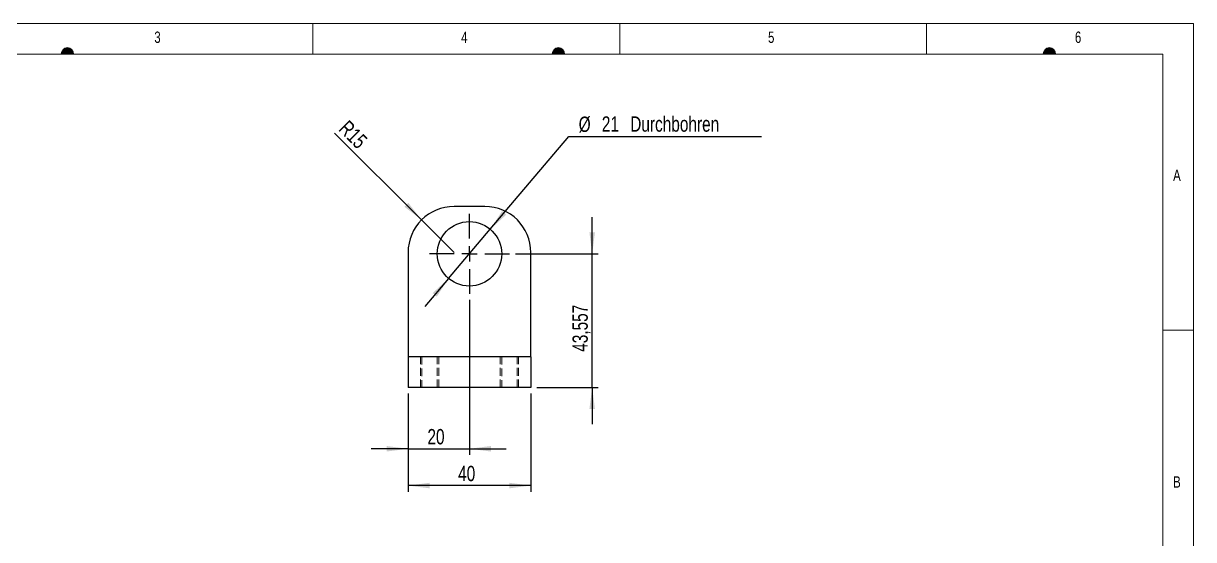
# Model space of a CAD drawing. Header units: millimetres. Extents: x 10 to 584, y 10 to 410.
# Drawn here: x 202.7 to 584, y 241.7 to 410 of the extents above; entities that cross this region are included whole.
import ezdxf

# ---------------------------------------------------------------- set-up
doc = ezdxf.new("R2010")
doc.units = ezdxf.units.MM
doc.header["$LTSCALE"] = 2
doc.linetypes.add('HIDDEN', pattern=[1.905, 1.27, -0.635])
doc.layers.add('SLD-0', color=7, linetype='Continuous')
doc.styles.add('SLDTEXTSTYLE0', font='TXT', dxfattribs={"width": 0.75})
doc.dimstyles.new('SLDDIMSTYLE0', dxfattribs={"dimtxt": 5, "dimasz": 7, "dimexe": 0, "dimexo": 0.0625, "dimgap": 1.25, "dimtad": 1, "dimdec": 3, "dimrnd": 1e-09, "dimzin": 12, "dimdsep": 46, "dimtxsty": 'SLDTEXTSTYLE0', "dimsah": 1, "dimcen": 0.09, "dimadec": 0, "dimazin": 3, "dimtfac": 1, "dimtdec": 3, "dimtofl": 0, "dimtmove": 0, "dimatfit": 3, "dimfxl": 1, "dimfrac": 2, "dimtolj": 1, "dimtzin": 12, "dimarcsym": 0})
doc.dimstyles.new('SLDDIMSTYLE1', dxfattribs={"dimtxt": 5, "dimasz": 7, "dimexe": 0, "dimexo": 0.0625, "dimgap": 1.25, "dimtad": 1, "dimdec": 3, "dimrnd": 1e-09, "dimzin": 12, "dimdsep": 46, "dimtxsty": 'SLDTEXTSTYLE0', "dimsah": 1, "dimcen": 0.09, "dimadec": 0, "dimazin": 3, "dimtfac": 1, "dimtdec": 3, "dimtmove": 0, "dimatfit": 0, "dimfxl": 1, "dimfrac": 2, "dimtolj": 1, "dimtzin": 12, "dimarcsym": 0})
doc.dimstyles.new('SLDDIMSTYLE2', dxfattribs={"dimtxt": 5, "dimasz": 7, "dimexe": 0, "dimexo": 0.0625, "dimgap": 1.25, "dimtad": 1, "dimdec": 3, "dimrnd": 1e-09, "dimzin": 12, "dimdsep": 46, "dimtxsty": 'SLDTEXTSTYLE0', "dimsah": 1, "dimcen": 0, "dimadec": 0, "dimazin": 3, "dimtfac": 1, "dimtdec": 3, "dimtofl": 0, "dimtmove": 0, "dimatfit": 3, "dimfxl": 1, "dimfrac": 2, "dimtolj": 1, "dimtzin": 12, "dimarcsym": 0})
doc.dimstyles.new('SLDDIMSTYLE3', dxfattribs={"dimtxt": 5, "dimasz": 7, "dimexe": 0, "dimexo": 0.0625, "dimgap": 1.25, "dimtad": 0, "dimtih": 1, "dimtoh": 1, "dimdec": 3, "dimrnd": 1e-09, "dimzin": 12, "dimdsep": 46, "dimtxsty": 'SLDTEXTSTYLE0', "dimsah": 1, "dimcen": 0, "dimadec": 0, "dimazin": 3, "dimtfac": 1, "dimtdec": 3, "dimtmove": 0, "dimatfit": 3, "dimfxl": 1, "dimfrac": 2, "dimtolj": 1, "dimtzin": 12, "dimarcsym": 0})

# ---------------------------------------------------------------- blocks, each defined once
blk = doc.blocks.new('_D_4')
at = {"layer": 'SLD-0'}
for q in [(304.09, 374.24), (343.02, 335.31)]:
    blk.add_line((332.41, 345.92), q, dxfattribs=at)
blk.add_solid([(332.41, 345.92), (328.1, 351.5), (326.83, 350.23)], dxfattribs=at)
at = {"layer": 'SLD-0', "insert": (308.64, 378.79), "char_height": 5, "attachment_point": 1, "rotation": 315, "style": 'SLDTEXTSTYLE0'}
blk.add_mtext('R15', dxfattribs=at)
blk = doc.blocks.new('_D_5')
at = {"layer": 'SLD-0'}
for p, q in [((328.02, 289.31), (328.02, 257.31)), ((368.02, 289.31), (368.02, 257.31)), ((368.02, 259.31), (328.02, 259.31))]:
    blk.add_line(p, q, dxfattribs=at)
for points in [[(328.02, 259.31), (335.02, 258.41), (335.02, 260.21)], [(368.02, 259.31), (361.02, 260.21), (361.02, 258.41)]]:
    blk.add_solid(points, dxfattribs=at)
at = {"layer": 'SLD-0', "insert": (344.33, 265.75), "char_height": 5, "attachment_point": 1, "style": 'SLDTEXTSTYLE0'}
blk.add_mtext('40', dxfattribs=at)
blk = doc.blocks.new('_D_6')
at = {"layer": 'SLD-0'}
for p, q in [((348.02, 319.87), (348.02, 269.31)), ((328.02, 289.31), (328.02, 269.31)), ((328.02, 271.31), (316.02, 271.31)), ((328.02, 271.31), (348.02, 271.31)), ((348.02, 271.31), (360.02, 271.31))]:
    blk.add_line(p, q, dxfattribs=at)
for points in [[(328.02, 271.31), (321.02, 272.21), (321.02, 270.41)], [(348.02, 271.31), (355.02, 270.41), (355.02, 272.21)]]:
    blk.add_solid(points, dxfattribs=at)
at = {"layer": 'SLD-0', "insert": (334.33, 277.75), "char_height": 5, "attachment_point": 1, "style": 'SLDTEXTSTYLE0'}
blk.add_mtext('20', dxfattribs=at)
blk = doc.blocks.new('_D_7')
at = {"layer": 'SLD-0'}
for p, q in [((388.02, 334.87), (388.02, 346.87)), ((363.02, 334.87), (390.02, 334.87)), ((388.02, 291.31), (388.02, 334.87)), ((370.02, 291.31), (390.02, 291.31)), ((388.02, 291.31), (388.02, 279.31))]:
    blk.add_line(p, q, dxfattribs=at)
for points in [[(388.02, 334.87), (388.92, 341.87), (387.12, 341.87)], [(388.02, 291.31), (387.12, 284.31), (388.92, 284.31)]]:
    blk.add_solid(points, dxfattribs=at)
at = {"layer": 'SLD-0', "insert": (381.58, 302.93), "char_height": 5, "attachment_point": 1, "rotation": 90, "style": 'SLDTEXTSTYLE0'}
blk.add_mtext('43,557', dxfattribs=at)
blk = doc.blocks.new('_D_8')
at = {"layer": 'SLD-0'}
for p, q in [((354.81, 342.88), (380.44, 373.17)), ((380.44, 373.17), (443.17, 373.17)), ((341.24, 326.85), (354.81, 342.88)), ((341.24, 326.85), (333.48, 317.69))]:
    blk.add_line(p, q, dxfattribs=at)
for points in [[(354.81, 342.88), (360.02, 347.64), (358.64, 348.8)], [(341.24, 326.85), (336.03, 322.09), (337.4, 320.93)]]:
    blk.add_solid(points, dxfattribs=at)
at = {"layer": 'SLD-0', "char_height": 5, "attachment_point": 1, "style": 'SLDTEXTSTYLE0'}
for s, insert in [('%%c', (383.62, 379.61)), ('21', (391.16, 379.69)), ('Durchbohren', (400.42, 379.69))]:
    blk.add_mtext(s, dxfattribs=dict(at, insert=insert))
blk = doc.blocks.new('SW_CENTERMARKSYMBOL_0')
at = {"layer": 'SLD-0', "color": 0}
for p, q in [((0, 5), (0, 13)), ((-5, 0), (-13, 0)), ((0, 0), (-2.5, 0)), ((0, 0), (0, 2.5)), ((0, 0), (0, -2.5)), ((0, 0), (2.5, 0)), ((5, 0), (13, 0)), ((0, -5), (0, -13))]:
    blk.add_line(p, q, dxfattribs=at)

msp = doc.modelspace()

# ---------------------------------------------------------------- hatches: boundary and pattern name
at = {"linetype": 'Continuous'}
h = msp.add_hatch(color=7, dxfattribs=at)
edge = h.paths.add_edge_path(flags=0)
edge.add_line((215, 400), (219, 400))
edge.add_arc((217, 400), 2, 0, 180)
h = msp.add_hatch(color=7, dxfattribs=at)
edge = h.paths.add_edge_path(flags=0)
edge.add_line((375, 400), (379, 400))
edge.add_arc((377, 400), 2, 0, 180)
h = msp.add_hatch(color=7, dxfattribs=at)
edge = h.paths.add_edge_path(flags=0)
edge.add_line((535, 400), (539, 400))
edge.add_arc((537, 400), 2, 0, 180)

# ---------------------------------------------------------------- linework, layer by layer
at = {"color": 7, "linetype": 'Continuous', "lineweight": 18}
for p, q in [((584, 410), (10, 410)), ((297, 410), (297, 400)), ((397, 410), (397, 400)), ((497, 400), (497, 410)), ((584, 10), (584, 410)), ((574, 400), (20, 400)), ((574, 400), (574, 133.5000001)), ((574, 310), (584, 310))]:
    msp.add_line(p, q, dxfattribs=at)
at = {"color": 7, "linetype": 'Continuous', "lineweight": 25}
for p, q in [((353.0214061, 350.3086044), (343.0214061, 350.3086044)), ((328.0214061, 335.3086044), (328.0214061, 301.3086044)), ((368.0214061, 301.3086044), (368.0214061, 335.3086044)), ((328.0214061, 301.3086044), (328.0214061, 291.3086044)), ((368.0214061, 301.3086044), (328.0214061, 301.3086044)), ((368.0214061, 301.3086044), (368.0214061, 291.3086044)), ((368.0214061, 291.3086044), (328.0214061, 291.3086044))]:
    msp.add_line(p, q, dxfattribs=at)
at = {"color": 7, "linetype": 'HIDDEN', "lineweight": 18}
for p, q in [((332.0214061, 291.3086044), (332.0214061, 301.3086044)), ((332.0214061, 291.3086044), (332.0214061, 301.3086044)), ((332.5214061, 301.3086044), (332.5214061, 291.3086044)), ((337.5214061, 291.3086044), (337.5214061, 301.3086044)), ((338.0214061, 291.3086044), (338.0214061, 301.3086044)), ((338.0214061, 291.3086044), (338.0214061, 301.3086044)), ((358.0214061, 291.3086044), (358.0214061, 301.3086044)), ((358.0214061, 291.3086044), (358.0214061, 301.3086044)), ((358.5214061, 301.3086044), (358.5214061, 291.3086044)), ((363.5214061, 291.3086044), (363.5214061, 301.3086044)), ((364.0214061, 291.3086044), (364.0214061, 301.3086044)), ((364.0214061, 291.3086044), (364.0214061, 301.3086044))]:
    msp.add_line(p, q, dxfattribs=at)
at = {"color": 7, "linetype": 'Continuous', "lineweight": 25}
msp.add_circle((348.0214061, 334.8652802), 10.5, dxfattribs=at)
for centre, start, end in [((343.0214061, 335.3086044), 90, 180), ((353.0214061, 335.3086044), 0, 90)]:
    msp.add_arc(centre, 15, start, end, dxfattribs=at)
at = {"layer": 'SLD-0'}
for p, q in [((219, 400), (215, 400)), ((379, 400), (375, 400)), ((539, 400), (535, 400))]:
    msp.add_line(p, q, dxfattribs=at)
for centre in [(217, 400), (377, 400), (537, 400)]:
    msp.add_arc(centre, 2, 0, 180, dxfattribs=at)

# ---------------------------------------------------------------- block references
msp.add_blockref('SW_CENTERMARKSYMBOL_0', (348.0214061, 334.8652802), dxfattribs=at)

# ---------------------------------------------------------------- texts
at = {"color": 7, "linetype": 'Continuous', "lineweight": 0, "char_height": 3.7041667, "attachment_point": 1, "style": 'SLDTEXTSTYLE0'}
for s, insert in [('3', (245.3333413, 407.3360328)), ('4', (345.3333413, 407.3360328)), ('5', (445.3333413, 407.3360328)), ('6', (545.3333413, 407.3360328)), ('A', (577.3333493, 362.3360328)), ('B', (577.3333493, 262.3360328))]:
    msp.add_mtext(s, dxfattribs=dict(at, insert=insert))

# ---------------------------------------------------------------- dimensions: what is measured, and where the dimension line sits
at = {"layer": 'SLD-0'}
dim = msp.add_radius_dim(center=(343.0214061, 335.3086044), mpoint=(332.4148044, 345.9152061), dimstyle='SLDDIMSTYLE2', dxfattribs=at)
dim.commit()
dim.dimension.update_dxf_attribs({"geometry": '_D_4', "text_midpoint": (308.0214261, 370.3086244), "dimtype": 164})
dim = msp.add_diameter_dim_2p(p1=(354.8055843, 342.8793257), p2=(341.2372279, 326.8512346), text='<> Durchbohren', dimstyle='SLDDIMSTYLE3', dxfattribs=at)
dim.commit()
dim.dimension.update_dxf_attribs({"geometry": '_D_8', "text_midpoint": (413.3964347, 377.3984439), "dimtype": 163})
dim = msp.add_linear_dim(base=(388.0214061, 334.8652802), p1=(368.0214061, 291.3086044), p2=(361.0214061, 334.8652802), angle=90, dimstyle='SLDDIMSTYLE1', dxfattribs=at)
dim.commit()
dim.dimension.update_dxf_attribs({"geometry": '_D_7', "text_midpoint": (388.0214061, 313.0869423), "dimtype": 160})
for base, p1, p2, dimstyle, picture, middle in [((348.0214061, 271.3086044), (328.0214061, 291.3086044), (348.0214061, 321.8652802), 'SLDDIMSTYLE1', '_D_6', (338.0214061, 271.3086044)), ((328.0214061, 259.3086044), (368.0214061, 291.3086044), (328.0214061, 291.3086044), 'SLDDIMSTYLE0', '_D_5', (348.0214061, 259.3086044))]:
    dim = msp.add_linear_dim(base=base, p1=p1, p2=p2, dimstyle=dimstyle, dxfattribs=at)
    dim.commit()
    dim.dimension.update_dxf_attribs({"geometry": picture, "text_midpoint": middle, "dimtype": 160})

doc.saveas('drawing.dxf')
